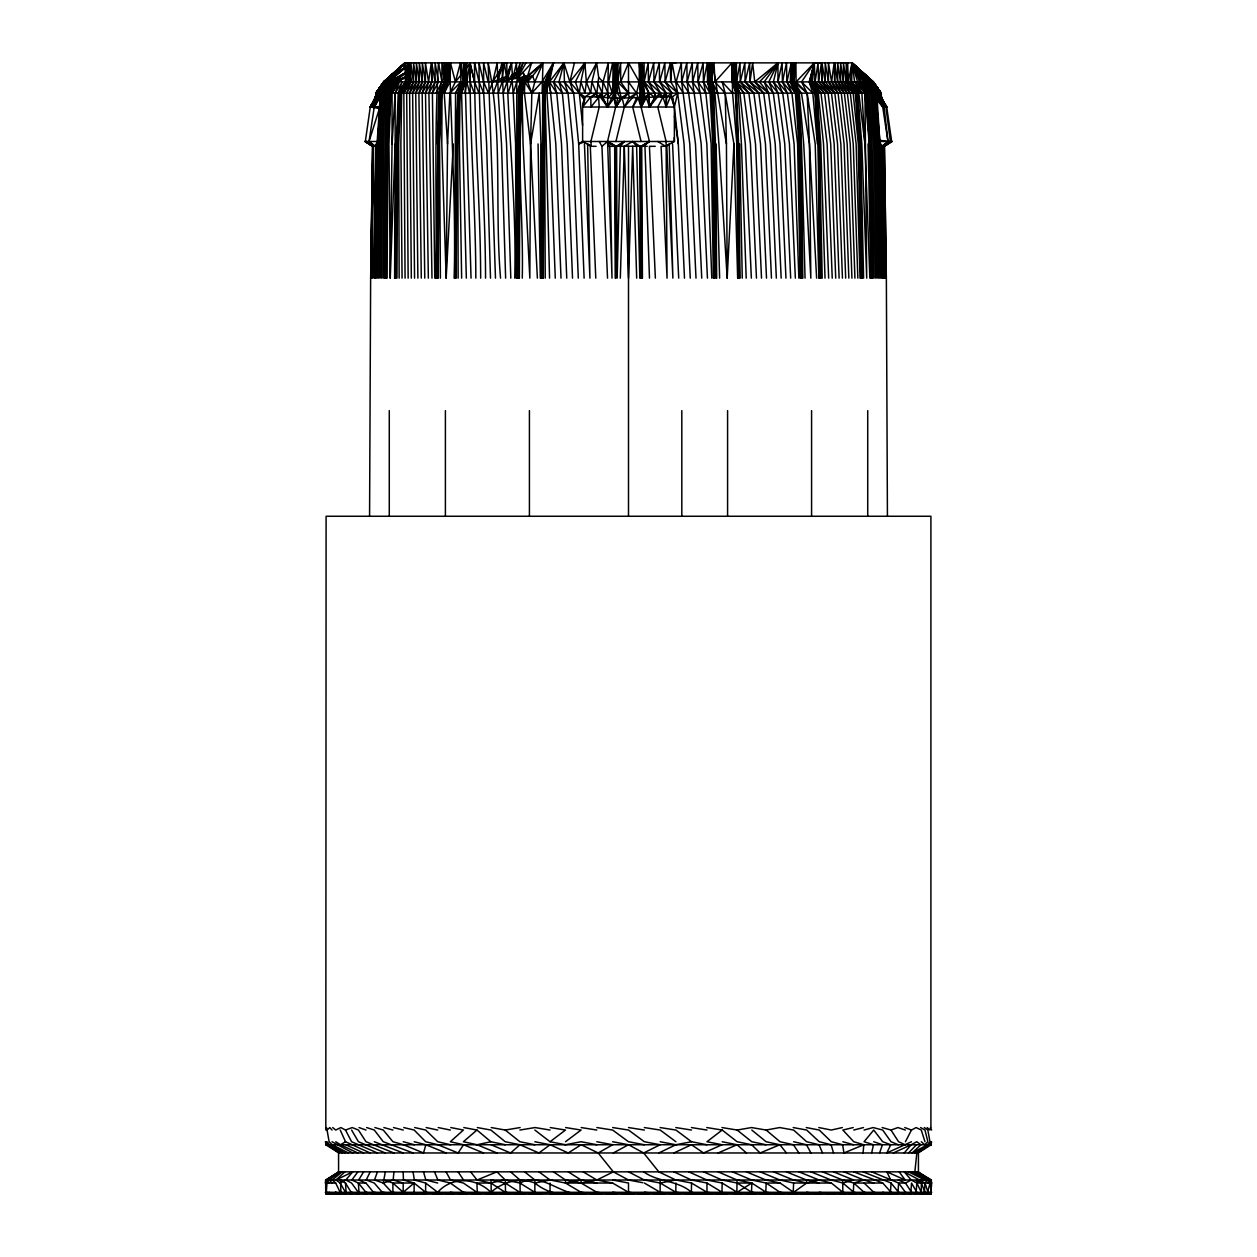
<?xml version="1.0" encoding="UTF-8"?>
<svg xmlns="http://www.w3.org/2000/svg" width="1257" height="1257" viewBox="0 0 1257 1257"><rect width="100%" height="100%" fill="white"/><g stroke="black" fill="none" stroke-linecap="round" stroke-linejoin="round"><path stroke-width="1.5" d="M369.574 516.266L370.642 278.143L372.606 146.173L365.85 141.491L373.455 146.315M389.277 516.266L389.277 410.63M408.148 278.143L406.687 93.144L410.772 81.894L409.326 62.866L408.698 81.894L403.827 93.144L405.068 278.143M436.415 278.143L437.845 143.942L439.746 93.144L444.601 81.894L444.601 62.85L445.591 81.894L440.311 93.144L438.269 143.942L437.263 278.143M445.402 516.266L445.402 410.63M447.539 143.942L444.208 93.144L447.806 81.894L447.759 62.866L447.366 81.894L442.024 93.144L441.788 143.942L446.172 278.143L447.539 143.942L449.88 93.144L455.411 81.894L460.392 62.866L460.91 81.894L455.553 93.144L454.673 278.143M480.661 278.143C480.52 206.321 474.329 134.64 474.549 62.85L479.027 81.878L483.678 93.128L486.616 143.942L490.497 278.143M495.478 278.143L488.156 62.85C503.036 133.179 494.551 206.792 500.537 278.143M516.988 278.143L516.753 81.894L520.288 62.85L516.69 72.545L516.706 76.677L517.413 78.468L520.477 79.175L524.813 76.096L527.626 75.954L542.977 62.866L542.113 93.144L544.784 81.894L553.457 62.866L549.435 81.894L555.814 143.942L560.999 278.143M510.798 278.143L506.555 143.942L503.146 93.144L507.027 81.878L518.513 72.922L523.116 62.85L517.413 78.468L522.048 78.028L519.832 93.144L517.57 278.143L518.481 93.144L522.645 77.588L512.62 78.861L511.583 62.85L506.32 76.488L502.234 81.878L498.196 93.128L501.496 143.942L505.628 278.143M529.417 516.266L529.417 410.63M540.919 278.143L540.966 143.942L539.237 93.144L530.564 143.942L529.826 278.143L523.053 143.942L521.891 81.894L527.626 75.954L531.632 62.85L517.413 78.468L524.248 76.488L523.038 72.293L524.813 76.096C514.569 142.607 523.776 211.003 522.268 278.143M541.531 278.143L541.578 143.942M542.144 278.143L542.694 93.144L544.784 81.894M542.757 278.143L542.788 143.942M543.275 278.143L543.904 93.144L545.349 81.894L553.457 62.866L542.003 81.894L531.837 93.144L530.564 143.942L537.383 278.143M628.5 516.266L628.5 146.315M617.423 1193.6L612.678 1194.15L612.63 1192.296L628.5 1194.15L628.5 1183.026L612.646 1180.009M681.813 516.266L681.813 410.63M612.63 1141.733L628.5 1144.75L643.678 1152.968L658.809 1171.838L675.873 1180.009L691.539 1183.026L691.35 1194.15L675.92 1192.296L660.192 1183.026L644.354 1180.009L628.5 1171.838M727.002 1193.537L721.927 1194.15L706.968 1192.296L706.968 1183.026L691.46 1180.009L673.846 1171.838M727.583 516.266L727.583 410.63M643.678 1171.838C658.401 1182.46 677.68 1180.072 691.539 1192.296C706.638 1196.475 721.754 1189.986 736.838 1194.15L737.026 1180.009L718.093 1171.838M811.582 516.266L811.582 410.63M873.772 1183.026L863.858 1180.009L853.802 1183.026L853.173 1194.15L842.866 1192.296L830.798 1194.15L819.297 1192.296L818.763 1194.15L806.695 1192.296L806.208 1194.15L793.623 1192.296L780.078 1183.026L765.984 1180.009L746.422 1171.838M869.86 278.143L864.942 143.942L858.798 93.144L850.266 81.894L857.604 93.144L861.831 143.942L866.717 278.143L864.942 93.144L857.62 81.894L851.963 62.866L405.037 62.866L383.715 81.894L375.89 93.144L375.576 98.156L370.532 107.018L376.189 97.81L380.07 96.616L387.894 81.878L405.147 67.689L405.32 62.866L406.482 81.894L399.647 93.144L396.913 143.942L394.887 278.143L396.379 143.942L398.202 93.144L402.35 81.894L395.122 93.144L392.058 143.942L390.267 278.143L395.169 143.942L395.122 93.144L399.38 81.894L392.058 93.144L392.058 143.942M867.723 516.266L867.723 410.63M887.426 516.266L886.358 278.143L884.362 146.173L891.134 141.491L884.237 146.189L881.283 146.315L879.821 141.491L877.197 100.151C875.563 84.753 859.851 75.043 851.963 62.866L848.302 81.894L855.326 93.144L859.097 143.942L861.265 278.143M921.334 1183.026L921.334 1192.296L916.824 1183.026L916.526 1180.009L921.334 1183.026L925.042 1192.296L927.1 1194.15L930.007 1183.026L927.619 1180.009L912.079 1171.838M924.225 1194.15L925.042 1183.026L904.239 1171.838L911.231 1180.009L916.824 1183.026L931.673 1183.026L930.824 1194.15L326.176 1194.15L325.642 1180.009L338.981 1171.838L327.307 1180.009L329.067 1183.026M930.903 1127.56L930.903 516.266L326.097 516.266L325.814 1130.043M381.515 278.143L381.892 143.942L383.731 93.128L390.079 81.878L405.21 72.875L395.531 81.894L388.083 93.144L386.166 143.942L384.799 278.143M383.086 278.143L383.369 143.942L385.082 93.144L391.304 81.878L405.21 72.875L394.038 81.894L386.543 93.144L384.941 143.942L384.328 278.143M435.833 278.143C436.996 206.368 434.011 134.2 438.489 62.85L441.945 81.894L438.724 93.144L437.279 143.942M518.748 278.143L518.984 143.942M519.345 278.143L520.398 93.144L521.891 81.894L542.977 62.866L534.822 81.894L531.837 93.144L524.876 81.894L532.591 75.954L542.977 62.866M378.64 278.143L379.221 143.942L381.28 93.128L388.932 81.878L405.147 67.689C387.266 75.42 377.791 90.441 370.532 107.018L375.592 97.905L375.89 93.144L383.746 81.894L405.037 62.866L405.32 81.894L399.38 93.144L396.646 143.942M380.023 278.143L380.51 143.942L382.458 93.128L388.932 81.878L405.21 72.875L392.624 81.878L385.082 93.144C372.842 88.87 376.943 100.717 370.532 107.018L376.566 97.543L376.801 93.144L384.092 81.894L405.084 62.866L404.597 64.028M387.14 278.143L387.753 143.942L390.644 93.144L397.793 81.894L405.257 76.976L395.531 81.894L389.309 93.144L386.622 143.942M394.619 278.143L395.169 143.942M454.201 278.143C455.945 206.258 451.326 134.609 449.692 62.866L447.806 81.894L442.024 93.144M514.742 278.143C516.627 206.227 508.441 134.483 506.744 62.85L501.936 62.85L503.146 93.144M527.626 75.954L527.641 81.894L531.837 93.144M376.142 278.143L376.943 143.942M377.336 278.143L378.027 143.942L379.457 108.463L381.28 93.128M396.961 278.143L397.731 143.942L400.48 93.144L407.252 81.894L873.238 81.894L881.094 93.144L881.424 98.156L886.468 107.018L880.434 97.543L880.199 93.144L872.908 81.894L851.963 62.866L850.518 81.894L858.798 93.144M455.144 278.143L455.977 143.942L457.752 93.144M455.631 278.143L456.448 143.942L458.208 93.144L463.032 81.894L463.44 62.866M456.134 278.143L456.935 143.942L458.679 93.144M616.103 93.144L615.851 62.866L613.982 98.156L607.555 107.018L602.15 97.26L602.182 93.144L602.999 81.894L608.325 62.85L607.555 107.018L600.359 97.103L584.505 96.616L579.32 93.128L569.877 81.878L563.937 62.866L549.435 81.894L556.757 93.144L561.502 143.942L566.75 278.143M437.703 278.143L438.693 143.942L440.736 93.144L446.141 81.894L446.911 62.866L446.958 81.894L441.584 93.144L439.573 143.942L440.39 278.143M438.159 278.143L439.133 143.942L441.16 93.144L446.549 81.894L446.502 62.866L445.591 81.894L439.746 93.144M727.175 278.143L718.925 143.942L714.887 93.144L712.216 81.894L712.358 62.866L726.436 143.942L727.175 278.143L733.947 143.942L725.163 93.144L722.178 81.894L732.58 93.144L736.838 143.942L738.252 278.143M372.292 278.143L373.47 146.315M485.548 278.143C485.391 206.305 479.2 134.64 479.027 62.85L483.568 81.878L488.454 93.128L492.791 81.878L497.191 62.85L498.196 93.128M596.415 97.009L598.678 77.384L596.619 62.85L586.359 81.878L585.008 93.128L580.844 81.878L584.898 62.866L569.877 81.878L573.663 93.128L578.676 143.942L584.112 278.143M371.569 278.143L372.952 146.236L370.736 278.143L372.559 146.173L365.85 141.491L372.952 146.236M376.362 143.942L375.042 278.143L375.906 145.545L377.179 141.491L379.457 108.463L370.281 107.018L365.331 141.491L372.543 146.315L365.064 141.491L377.179 141.491L378.027 143.942L380.07 96.616L374.256 107.018L369.039 141.491L375.12 146.315L375.906 145.545L374.02 278.143L375.717 146.315M395.452 278.143L396.913 143.942M395.735 278.143L397.479 143.942L400.182 93.144L407.252 81.894L383.794 81.894L402.114 65.93L391.414 76.567M444.208 93.144L449.912 81.894L450.462 62.866L455.411 81.894L465.153 69.858L465.231 62.866M385.066 278.143L386.889 143.942L389.749 93.144L396.709 81.894L405.257 76.976L398.233 81.894L390.88 93.144L388.947 143.942L390.267 278.143M385.49 278.143L387.093 143.942L390.016 93.144L397.149 81.894L405.257 76.976L398.013 81.894L390.644 93.144L398.233 81.894L392.058 93.144M385.71 278.143L387.313 143.942M385.946 278.143L387.533 143.942L390.424 93.144L397.589 81.894L405.257 76.976L397.401 81.894L390.016 93.144L385.082 93.144M471.045 278.143L464.807 70.266L464.399 81.894L460.046 93.144L459.402 143.942L461.649 278.143M555.264 278.143L550.142 143.942L546.921 93.144L547.596 81.894L553.457 62.866L545.931 81.894L544.501 93.144L545.224 278.143M399.145 278.143L398.689 143.942L400.716 93.144L407.771 81.894L401.674 93.144L400.873 143.942L402.067 278.143M520.162 143.942L521.891 81.894L519.267 93.144M881.88 99.46L886.468 107.018L881.424 98.172L881.11 93.144L873.254 81.894L851.963 62.866L851.68 81.894L861.878 93.144L864.942 143.942M371.428 254.872L371.051 278.143L371.444 256.821M372.7 177.331L371.946 223.856L372.7 187.026M546.921 93.144L547.109 81.894L553.457 62.866L546.512 81.894L544.501 93.144M402.743 66.024L405.037 62.866L383.888 81.894L376.283 93.144L376.032 97.952L370.281 107.018L375.576 98.093L375.906 93.144L383.762 81.894L405.037 62.866L402.963 66.024M460.659 75.514L460.91 62.866L463.032 81.894L455.553 93.144M522.645 80.071L524.2 78.83L524.248 76.488L520.492 81.894L517.051 93.144M475.822 278.143C475.696 206.494 469.568 134.97 470.102 63.384L474.549 81.894L478.933 93.128M602.15 1193.537L596.902 1194.15L581.08 1192.296L565.461 1183.026L565.54 1180.009L553.457 1171.838M628.5 81.894L636.513 93.144L641.07 107.018L645.108 97.952L642.248 81.894L644.087 62.85L644.165 81.894L649.052 93.144L641.07 107.018L640.269 98.187L641.117 62.866L643.223 98.14L641.07 107.018L649.445 141.491L643.254 146.189L607.76 146.315L607.555 141.491L617.674 98.156L672.495 96.616L677.68 93.128L672.086 62.866L675.905 62.85M739.43 278.143L738.016 143.942L736.021 93.144L732.69 81.894L733.208 62.866L733.24 81.894L737.733 93.144L734.355 81.894L734.795 62.866L734.811 81.894L739.949 93.144L745.322 143.942L751.356 278.143M802.327 278.143L800.552 143.942L797.849 93.144L793.057 81.894L793.481 62.866L793.513 81.894L799.248 93.144L803.71 143.942L810.828 278.143L809.461 143.942L807.12 93.144L801.589 81.894L814.3 62.866L821.889 62.85L825.205 81.878L834.821 93.128L840.839 143.942L845.678 278.143M793.513 81.894L793.921 62.866L793.968 81.894L799.248 93.144L793.057 81.894L792.978 62.866L792.13 81.894L797.362 93.144L800.065 143.942M583.138 1171.838L596.839 1180.009L612.63 1183.026L628.5 1192.296L644.322 1194.15L644.37 1192.296L660.098 1194.15L665.047 1193.569M740.012 278.143L738.597 143.942L736.586 93.144L733.24 81.894L733.774 62.866L733.805 81.894L737.733 93.144M733.805 81.894L734.324 62.866L734.355 81.894L738.22 93.144L741.41 143.942L746.202 278.143M402.743 65.788L405.037 62.866L383.794 81.894L376.032 93.144L375.953 97.999L376.283 93.144L384.092 81.894L377.1 91.73M617.376 93.144L617.721 62.866L616.747 93.144L615.883 81.894L617.046 62.866L617.376 93.144L620.471 97.999L615.93 107.018L613.982 98.156L600.359 97.103L602.182 93.144L597.436 81.878M620.314 278.143L624.305 146.315L632.695 141.491L639.782 146.173L640.504 278.143M464.352 62.866L463.927 81.894L458.208 93.144L463.487 81.894L463.896 62.866L464.399 81.894L459.638 93.144L457.831 143.942L458.129 278.143M470.589 1171.838L477.079 1180.009L496.876 1171.838L505.314 1180.009L519.848 1183.026L534.822 1192.296L534.916 1180.009L524.593 1171.838M931.248 1183.026L931.358 1180.009L918.019 1171.838L929.693 1180.009L931.248 1183.026L930.824 1194.15M325.704 1144.75L325.814 1141.733L327.37 1144.75L338.981 1152.968L325.704 1144.75L931.296 1144.75L931.186 1141.733L929.63 1144.75L918.019 1152.968L931.296 1144.75M457.422 143.942L459.151 93.144L463.927 81.894L459.638 93.144M615.883 81.894L614.83 98.187L615.93 107.018L622.136 97.905L628.5 93.144L628.5 62.866L639.279 81.894L640.976 98.187L641.526 93.144L639.279 62.866L639.279 81.894L636.513 93.144L624.305 107.018L615.93 141.491M525.457 1193.474L520.162 1194.15L519.974 1180.009L510.578 1171.838M890.349 141.491L885.934 107.018L880.497 97.575L880.701 93.144L873.254 81.894L851.963 62.866L854.65 81.894L861.878 93.144L850.518 81.894M399.38 93.144L406.482 81.894L407.252 62.866M596.619 62.85L591.89 81.878L596.447 93.144L596.855 97.025L602.182 93.144L602.637 97.292L607.555 107.018L613.966 93.144L615.239 62.866L615.474 93.144L616.087 98.187L617.674 98.156M505.314 1180.009L505.534 1194.15L510.908 1193.459M378.436 96.883L372.936 107.018L379.048 96.789L379.205 93.128L386.056 81.878L405.147 67.689C388.79 76.331 380.07 91.525 371.868 107.018L378.436 96.883L379.205 93.128L378.97 96.789L372.936 107.018L379.803 96.679L380.195 93.128L386.936 81.878M598.678 77.384L602.999 81.894L607.948 93.144L608.341 97.59L612.332 93.144L614.343 62.866L614.846 93.144M371.868 107.018L378.137 96.978L378.31 93.144L385.286 81.894L405.147 67.689M660.098 1194.15L660.161 1180.009M402.554 65.788L405.037 62.866L383.746 81.894L375.922 93.144L375.576 98.093L370.532 107.018L375.654 98.203L376.032 93.144L383.919 81.894L402.114 65.93L388.083 79.222M446.172 278.143L453.29 143.942M397.196 143.942L399.915 93.144L406.734 81.894L399.647 93.144M375.136 99.507L370.532 107.018L375.702 98.187L375.984 93.144L383.762 81.894L402.114 65.93L391.336 75.75M375.654 98.203L375.922 93.144L383.841 81.894L402.114 65.93L383.794 81.894L375.953 93.144L375.654 98.203L376.079 93.144M800.866 278.143L798.902 143.942L795.414 93.144L790.244 81.894L791.376 62.866L786.882 81.894L791.941 93.144L797.598 143.942L800.19 278.143M666.729 96.789L666.1 107.018L671.992 93.128L665.11 81.878L664.859 62.85L659.564 81.878L666.273 93.128L666.729 96.789L671.992 93.128L659.564 81.878L659.312 62.85L654.001 81.894L660.553 93.144L661.025 96.978L666.273 93.128L654.001 81.894L653.75 62.85L648.423 81.894L654.818 93.144L655.306 97.213L649.445 107.018L646.412 97.81M881.377 146.315L883.891 278.143L881.094 145.623L881.77 146.315L887.961 141.491L884.064 107.018L879.256 97.056L879.491 93.144L871.714 81.894L851.963 62.866L859.757 81.894L867.141 93.144L870.834 143.942L873.898 278.143M378.058 97.009L378.31 93.144L386.056 81.878M387.093 143.942L390.424 93.144L397.793 81.894M713.599 143.942L711.651 93.144L709.074 81.894L709.875 62.866L709.891 81.894L713.096 93.144L711.069 81.894L712.358 62.866M406.482 81.894L407.834 62.866L408.698 81.894L401.674 93.144M675.873 1193.003L675.795 1194.15L660.192 1192.296L644.37 1183.026M371.978 105.447L376.503 97.575L376.801 93.144L377.241 97.26L371.066 107.018L376.189 97.81L376.801 93.144M690.25 278.143L684.059 143.942L677.68 93.128L670.641 81.878L672.086 62.866M385.349 1171.838L383.228 1183.026L393.551 1194.15L397.133 1193.412M672.495 96.616L674.38 107.018L674.38 141.491L665.691 146.315L661.088 146.315L667.058 278.143L666.1 141.491L657.788 107.018L662.958 96.883L666.273 93.128L666.1 107.018L662.958 96.883M880.466 94.746L880.968 97.952L885.934 107.018L879.821 97.276L880.199 93.144L872.405 81.894L851.963 62.866L853.393 66.322M863.056 1152.968L863.81 1144.75L853.754 1141.733L842.834 1130.043L853.236 1127.56M691.413 1193.506L696.865 1193.49M377.414 1171.838L374.507 1180.009L383.228 1183.026L393.142 1180.009L393.944 1171.838M931.358 1180.009L325.642 1180.009L325.752 1192.296L327.826 1194.15L326.993 1192.296L329.9 1194.15L329.067 1192.296L332.775 1194.15L335.666 1192.296L340.977 1194.15L340.474 1180.009L345.471 1183.026L352.306 1194.15L345.471 1192.296L340.176 1183.026L335.965 1180.009L344.921 1171.838M832.228 278.143L827.153 143.942L821.01 93.144L812.399 81.894L814.3 62.866L796.09 81.894L807.12 93.144L815.212 143.942L818.841 278.143M816.61 278.143L809.461 143.942L801.447 93.144L793.968 81.894L795.901 62.866L796.09 81.894M596.117 146.315L591.309 146.315L582.62 141.491L582.62 107.018L585.369 96.663L590.711 93.128L591.89 81.878M916.84 1152.968L914.86 1171.838L929.693 1180.009L927.933 1183.026L924.728 1180.009L908.544 1171.838M881.927 99.492L886.468 107.018L881.424 98.156L878.297 96.789L878.69 93.144L870.944 81.878L851.963 62.866L860.291 81.894L868.901 93.144L873.631 143.942L876.977 278.143M640.253 93.144L639.687 98.187L641.07 107.018C650.073 93.112 637.409 77.918 642.233 62.866L642.248 81.894L649.052 93.144L654.834 97.26L649.445 107.018L649.083 97.575M875.485 278.143L872.059 143.942L867.691 93.144L859.757 81.894L868.901 93.144L861.469 81.894L851.963 62.866L870.064 81.878L878.69 93.144L878.046 96.789L884.064 107.018L878.942 97.009L879.491 93.144L870.944 81.878M549.56 278.143L545.019 93.144L546.512 81.894M326.176 1194.15L326.993 1183.026L326.066 1180.009L338.573 1171.838L918.427 1171.838L918.427 1152.968L338.573 1152.968L338.573 1171.838M580.844 81.878L579.32 93.128L582.557 125.197M502.234 78.123L504.356 62.866L492.791 81.878L506.32 76.488L504.356 62.866M378.703 96.789L379.205 93.128M721.927 1194.15L722.178 1183.026L706.89 1180.009L688.773 1171.838M615.93 107.018L621.241 97.952L617.721 81.894L620.597 62.866L620.722 81.894L628.5 93.144L629.238 97.763L624.305 107.018L622.136 97.905M465.043 93.144L469.851 62.85M828.662 278.143L823.539 143.942L818.26 93.144L811.189 81.894L814.3 62.866L815.055 81.894L824.592 93.144L830.704 143.942L835.716 278.143M518.481 93.144L520.477 79.175L516.753 81.894L513.186 93.144L515.59 143.942L516.203 278.143M543.904 93.144L545.931 81.894M825.016 278.143L820.758 143.942L817.034 93.144L810.859 81.894L814.3 62.866L809.194 81.894L812.792 93.144L817.411 143.942M543.291 93.144L545.349 81.894L542.694 93.144M545.019 93.144L547.109 81.894M722.178 1183.026L737.152 1192.296L751.466 1194.15L751.812 1183.026L737.026 1180.009M870.064 81.878L877.795 93.128L877.103 96.663L882.744 107.018L887.961 141.491L879.743 140.281L875.72 93.128L851.963 62.866L873.254 81.894L881.078 93.144L881.424 97.999L886.468 107.018L881.22 98.14L880.921 93.144L873.159 81.894L851.963 62.866L870.457 93.144L875.108 143.942L878.36 278.143M822.204 278.143L819.501 143.942L816.673 93.144L810.451 81.894L814.3 62.866L809.618 81.894L815.416 93.144L818.307 143.942L820.161 278.143M703.543 1171.838L722.084 1180.009L737.152 1183.026L751.812 1192.296L765.749 1194.15L766.142 1183.026L751.686 1180.009L732.391 1171.838M881.958 278.143L878.973 143.942L879.743 140.281M524.2 78.83L524.813 76.096M871.651 1152.968L873.474 1144.75L864.062 1141.733L873.725 1130.043L882.713 1141.733L890.726 1144.75L886.829 1152.968L911.482 1141.733M493.294 93.128L497.489 81.878L501.936 62.85M814.3 62.866L810.042 81.894L815.416 93.144L881.047 93.144L881.346 98.203L880.921 93.144L873.081 81.894L851.963 62.866L871.918 93.144L876.49 143.942L879.664 278.143M737.152 1183.026L751.812 1183.026L766.142 1192.296L779.654 1194.15L780.078 1192.296L766.142 1183.026L780.078 1183.026M432.408 93.144L435.095 81.878L435.095 62.85L438.489 81.894L432.408 93.144L434.781 278.143M569.877 81.878L574.418 62.866M790.669 278.143L784.761 143.942L778.052 93.128L773.432 81.878L777.957 62.85L754.766 81.878L763.69 93.128L770.384 143.942L776.339 278.143M497.489 81.878L506.508 77.934L511.583 62.85L507.027 81.878L511.819 74.886L516.69 72.545L516.47 62.85L513.987 73.55L518.513 72.922M930.887 1144.75L931.61 1141.733M326.066 1180.009L325.327 1183.026L335.666 1183.026L340.176 1192.296L346.256 1194.15L345.471 1183.026M521.891 80.715L522.645 77.588M780.078 1192.296L793.151 1194.15L793.623 1183.026L779.921 1180.009L760.124 1171.838M516.69 72.545L513.642 74.949L508.142 93.144M428.92 93.144L431.795 81.878L431.795 62.85L435.095 81.878L428.92 93.144L431.984 278.143M572.516 278.143L567.206 143.942L562.366 93.144L558.988 81.894L563.937 62.866L564.424 81.878L568.007 93.128L572.941 143.942L578.299 278.143M425.51 93.128L428.558 81.878L431.324 62.85L431.795 81.878L425.51 93.128L428.338 278.143M422.179 93.128L425.416 81.878L425.416 62.85L428.558 81.878L422.179 93.128L424.772 278.143M511.583 62.85L506.728 79.694L502.234 81.878M466.331 278.143L461.586 93.144L464.854 81.894L464.807 70.266M414.166 1141.733L425.887 1144.75L423.499 1152.968L403.481 1144.75L392.938 1141.733L383.275 1130.043L374.885 1127.56M521.561 93.144L524.876 81.894L524.42 93.144L530.564 143.942M592.424 96.789L596.447 93.144L590.853 96.789L582.62 107.018L584.505 96.616L582.62 107.018L674.38 107.018L677.68 93.128L665.11 81.878L670.39 62.85L670.641 81.878M418.911 93.128L422.336 81.878L422.336 62.85L425.416 81.878L418.911 93.128L421.284 278.143M498.039 79.788L501.967 66.904M379.048 96.789L380.195 93.128L387.894 81.878M379.457 108.463L369.039 141.491L375.23 146.315M415.737 93.128L419.319 81.878L419.335 62.85L422.336 81.878L415.737 93.128L417.89 278.143M838.639 1193.537L842.269 1194.15L842.866 1192.296L842.646 1180.009L822.502 1171.838M461.586 93.144L465.263 81.894L466.661 62.85L466.756 81.894L469.631 93.144M412.642 93.128L416.397 81.878L416.397 62.85L419.319 81.878L412.642 93.128L414.559 278.143M409.625 93.144L413.553 81.894L413.553 62.85L416.397 81.878L409.625 93.144L411.322 278.143M879.586 1152.968L882.445 1144.75L873.725 1141.733M866.921 81.878L874.542 93.128L878.973 143.942L879.821 141.491L891.936 141.491L884.457 146.315L886.264 278.143M833.501 1171.838L853.566 1180.009L842.866 1183.026L853.802 1192.296L863.449 1194.15L864.109 1192.296L853.802 1183.026L842.646 1180.009M864.109 1192.296L873.081 1194.15L873.772 1192.296L864.109 1183.026M873.772 1192.296L882.053 1194.15L882.76 1192.296L890.317 1194.15L893.648 1193.412M890.317 1194.15L891.056 1183.026L863.056 1171.838M520.492 81.894L522.048 78.028M620.722 81.894L628.5 62.866M871.651 1171.838L898.629 1183.026L905.464 1192.296L904.694 1194.15L898.629 1192.296L891.056 1183.026M641.07 141.491L632.695 107.018L636.529 97.999M460.046 93.144L464.854 81.894M930.007 1183.026L931.248 1192.296L930.416 1194.15L930.007 1192.296L929.174 1194.15L927.933 1192.296L925.042 1183.026M931.248 1192.296L930.416 1194.15L931.673 1192.296L325.327 1192.296L326.584 1194.15L325.752 1192.296M664.576 96.789L666.273 93.128M785.955 278.143L780.031 143.942L773.322 93.128L768.844 81.878L777.957 62.85L777.957 81.878L782.734 93.144L789.459 143.942L795.351 278.143M878.973 143.942L879.931 141.931M370.171 1171.838L366.227 1180.009L374.24 1183.026L383.919 1194.15L387.706 1193.364M441.16 93.144L446.958 81.894L447.335 62.866L447.366 81.894L441.584 93.144M440.311 93.144L446.141 81.894M440.736 93.144L446.549 81.894M905.401 1141.733L911.482 1130.043L916.102 1127.56L921.271 1130.043L924.979 1141.733M438.724 93.144L444.601 81.894L442.7 62.866M388.083 93.144L394.038 81.894M435.99 93.144L441.945 81.894L441.945 62.85L444.601 81.894M379.803 96.679L374.256 107.018L379.583 107.583L378.027 143.942L377.069 141.758M386.543 93.144L392.624 81.878M556.757 93.144L553.551 81.894L563.937 62.866M517.413 78.468L525.96 62.85M380.07 96.616L374.256 107.018L379.755 106.421M376.566 97.543L371.066 107.018L377.304 97.213L378.31 93.144L377.509 97.103L371.066 107.018L376.456 97.59L376.283 93.144M375.592 97.905L370.281 107.018L375.576 97.999M390.016 93.144L400.182 93.144L407.535 81.894L400.48 93.144M400.182 93.144L406.687 93.144L413.553 81.894L410.772 62.85L410.772 81.894L403.827 93.144M363.65 1171.838L358.654 1180.009L365.944 1183.026L374.947 1194.15L378.263 1193.412M632.695 107.018L638.179 98.093M371.066 107.018L374.13 102.147M399.915 93.144L406.985 81.894M398.202 93.144L405.32 81.894M397.401 81.894L390.22 93.144L397.589 81.894M389.749 93.144L397.149 81.894M389.309 93.144L396.709 81.894M483.536 1152.968L463.582 1144.75L458.082 1152.968L437.939 1144.75L425.683 1141.733L414.166 1130.043L403.764 1127.56M383.731 93.128L391.304 81.878M382.458 93.128L390.079 81.878M385.286 81.894L377.509 93.144L377.241 97.26L377.509 93.144L384.595 81.894L405.084 62.866L402.586 65.568M771.452 278.143L765.466 143.942L758.804 93.128L749.973 81.878L752.644 62.866L754.766 81.878L768.53 93.128L764.193 81.878L777.957 62.85L759.511 81.878L768.53 93.128L775.223 143.942L781.163 278.143M357.836 1171.838L351.834 1180.009L358.371 1183.026L365.944 1183.026M377.32 91.73L382.521 84.706M465.153 69.858L470.479 62.866M377.854 91.73L379.975 88.917M602.182 93.144L590.9 107.018L590.853 96.789M645.108 97.952L649.052 93.144L649.445 107.018L660.553 93.144L648.423 81.894L648.219 62.85L644.165 81.894L654.818 93.144L654.834 97.26M624.305 141.491L620.377 146.236L617.156 278.143L616.606 146.173L624.305 141.491L617.234 146.173M527.641 81.894L532.591 75.954L534.822 81.894M904.239 1152.968L911.184 1144.75L916.777 1141.733L920.972 1144.75L912.079 1152.968L927.572 1144.75L929.944 1141.733L927.87 1130.043L924.288 1127.56M340.176 1183.026L345.769 1180.009L352.761 1171.838L335.965 1180.009M624.462 97.747L628.5 93.144L617.721 81.894M726.436 143.942L725.163 93.144L714.997 81.894L731.967 62.866L732.58 93.144M391.995 76.567L405.037 62.866M908.544 1152.968L916.479 1144.75M449.88 93.144L460.91 81.894M672.024 96.648L674.38 107.018L678.324 143.942L684.484 278.143M348.456 1152.968L332.319 1144.75L329.13 1141.733L327.056 1130.043L329.821 1127.56L332.021 1130.043M642.798 1182.727L628.5 1180.009L613.322 1171.838L598.191 1152.968L581.127 1144.75L568.227 1152.968L550.126 1144.75L538.907 1152.968L519.989 1144.75L510.578 1152.968L491.031 1144.75M383.762 81.894L402.114 65.93M505.345 1144.75L490.89 1141.733L476.953 1130.043L463.409 1141.733L477.11 1144.75L496.876 1152.968M607.524 278.143L601.946 146.315L607.555 141.491L615.961 146.173M513.202 76.646L516.69 73.66L513.642 74.949L511.835 77.274L513.186 93.144M407.252 1193.537L403.827 1194.15L403.198 1192.296L414.134 1183.026L425.636 1192.296L438.237 1194.15L441.977 1193.569M527.626 79.097L524.31 81.894L527.61 76.818L532.591 75.954M342.14 1171.838L332.272 1180.009L335.666 1183.026M602.637 97.292L607.948 93.144M655.306 97.213L660.553 93.144L660.585 97.009M786.411 1152.968L779.89 1144.75L760.124 1152.968L751.655 1144.75L737.121 1141.733L722.162 1130.043L706.953 1141.733L722.068 1144.75L703.543 1152.968L691.46 1144.75L673.846 1152.968M340.16 1171.838L329.381 1180.009L331.958 1183.026M534.838 1130.043L550.047 1141.733L565.477 1130.043L550.236 1127.56M565.477 1141.733L581.08 1130.043L565.634 1127.56M921.035 1180.009L916.824 1183.026L916.023 1194.15L911.529 1192.296L905.464 1183.026L898.346 1180.009M793.623 1192.296L806.695 1183.026L819.093 1180.009L831.364 1183.026L842.866 1192.296M665.691 146.315L669.227 143.942L672.888 278.143L666.776 145.545L665.613 146.315L657.788 141.491M891.134 141.491L884.268 146.173L891.936 141.491M582.729 141.193L578.676 143.942L584.458 141.931M621.241 97.952L628.5 93.144M642.343 146.173L649.445 141.491L641.07 146.173L641.793 278.143M438.237 1194.15L437.703 1192.296C451.844 1176.222 476.277 1177.636 490.858 1192.296C502.957 1181.8 519.502 1177.118 534.822 1183.026C545.161 1191.337 558.155 1195.878 571.416 1193.459M881.77 146.315L889.28 141.491M629.238 97.763L636.513 93.144M737.152 1192.296L751.812 1183.026M649.445 141.491L641.714 146.173L642.437 278.143M335.729 1141.733L340.521 1144.75L345.518 1141.733L370.171 1152.968M598.191 1152.968L612.646 1144.75L596.824 1141.733M914.86 1152.968L929.63 1144.75M613.322 1152.968L628.5 1144.75M512.62 78.861L516.706 76.677M911.231 1180.009L905.464 1183.026L898.629 1183.026L897.875 1194.15L891.056 1192.296L882.76 1183.026L853.817 1171.838M643.678 1152.968L660.145 1144.75L644.37 1141.733L628.5 1130.043L612.678 1127.56M613.322 1171.838L596.839 1180.009L581.08 1183.026L565.54 1180.009M658.809 1152.968L675.873 1144.75L691.523 1141.733L706.874 1144.75M893.35 1152.968L911.184 1144.75M718.093 1152.968L737.011 1144.75L746.422 1152.968M863.81 1144.75L843.95 1152.968L842.614 1144.75L831.317 1141.733L819.25 1130.043L806.24 1127.56M925.042 1192.296L920.517 1194.15L916.824 1192.296L911.529 1183.026L910.744 1194.15L905.464 1192.296M332.712 1127.56L335.713 1130.043L340.898 1127.56L345.518 1130.043L352.243 1127.56L358.434 1130.043L366.007 1141.733L393.944 1152.968M882.115 1127.56L890.993 1130.043L897.938 1127.56L905.401 1130.043M864.062 1130.043L873.144 1127.56L882.713 1130.043L890.993 1141.733L898.299 1144.75M503.711 1180.009L490.858 1183.026L476.922 1183.026L477.33 1194.15L481.195 1193.616M853.754 1130.043L863.512 1127.56M842.331 1127.56L831.317 1130.043L818.81 1127.56M477.11 1144.75L490.89 1141.733M882.053 1194.15L885.651 1193.412M519.848 1183.026C544.344 1170.927 562.46 1198.927 586.595 1193.506M863.449 1194.15L867.173 1193.412M534.822 1183.026L550.11 1180.009L565.461 1183.026L612.63 1183.026M565.461 1183.026L581.127 1180.009L596.808 1183.026M660.192 1183.026L675.873 1180.009M873.081 1194.15L876.867 1193.427M721.942 1127.56L737.121 1130.043L751.497 1127.56L766.11 1130.043L779.701 1127.56L793.591 1130.043L806.664 1141.733L819.061 1144.75L822.502 1152.968M383.495 1180.009L392.891 1183.026L403.198 1192.296L414.716 1194.15L425.636 1192.296L425.636 1183.026L414.354 1180.009L413.05 1171.838M853.173 1194.15L856.488 1193.584M491.22 1127.56L505.22 1130.043L520.131 1127.56M519.879 1130.043L535.058 1127.56L550.047 1130.043M842.269 1194.15L846.118 1193.537M454.327 1193.631L450.792 1194.15L450.305 1192.296L463.833 1194.15L467.195 1193.616M818.763 1194.15L822.518 1193.6M806.208 1194.15L811.503 1193.396M793.151 1194.15L797.896 1193.506M446.046 1171.838L450.493 1180.009L463.377 1183.026L476.922 1192.296L491.251 1194.15L496.468 1193.459M779.654 1194.15L784.887 1193.459M765.749 1194.15L771.122 1193.459M751.466 1194.15L756.683 1193.49M550.032 1183.026L550.032 1192.296L535.073 1194.15L519.848 1192.296L505.188 1183.026L491.016 1180.009L491.251 1194.15M736.838 1194.15L742.463 1193.459M555.955 1193.459L550.252 1194.15L550.032 1192.296M628.5 1194.15L634.204 1193.459M644.322 1194.15L649.618 1193.537M680.508 1193.6L675.795 1194.15L675.92 1183.026M891.669 141.491L886.719 107.018L882.744 107.018L876.93 96.616L878.297 96.789M616.087 98.187L613.982 98.156M406.687 93.144L815.416 93.144L809.194 81.894M866.984 93.144L857.62 81.894L867.141 93.144M582.62 141.491L674.38 141.491L674.271 137.61M655.258 146.315L649.429 146.315L655.368 278.143M414.134 1192.296L414.134 1183.026L392.891 1183.026L392.891 1192.296L403.827 1194.15M793.623 1183.026L831.364 1183.026M853.802 1183.026L882.76 1183.026M881.424 97.999L886.719 107.018L881.298 98.187L880.968 93.144L872.405 81.894M886.468 107.018L881.346 98.203L880.968 93.144L873.238 81.894L881.078 93.144L881.408 98.187L881.016 93.144L873.238 81.894L851.963 62.866L873.269 93.128L877.779 143.942L880.858 278.143M873.112 81.894L881.016 93.144L881.408 98.187L881.016 93.144L873.081 81.894L880.701 93.144L880.968 97.952M851.932 278.143L847.187 143.942L841.263 93.128L834.664 81.878L834.947 62.866M643.254 146.189L647.214 146.315M568.227 1171.838L581.127 1180.009L581.08 1183.026L596.808 1192.296L612.678 1194.15M520.162 1194.15L505.188 1192.296L490.858 1183.026L477.079 1180.009M490.858 1192.296L505.534 1194.15M434.498 1171.838L437.907 1180.009L450.305 1183.026L463.377 1192.296L477.33 1194.15M450.792 1194.15L437.703 1192.296L425.636 1183.026M421.676 1193.459L426.202 1194.15M660.114 1127.56L675.92 1130.043L691.523 1141.733M644.322 1127.56L660.176 1130.043L675.92 1141.733M628.5 1127.56L644.37 1130.043M675.81 1127.56L691.523 1130.043M596.886 1127.56L612.63 1130.043L628.5 1141.733L644.354 1144.75M581.19 1127.56L596.824 1130.043M691.366 1127.56L706.953 1130.043M706.764 1127.56L722.162 1130.043M878.942 97.009L878.69 93.144L879.004 97.025L884.064 107.018M383.228 1192.296L393.551 1194.15M477.299 1127.56L490.89 1130.043L505.22 1141.733L519.989 1144.75M793.198 1127.56L806.664 1130.043L819.25 1141.733L831.113 1144.75L833.501 1152.968M463.802 1127.56L476.953 1130.043M660.176 1141.733L675.873 1144.75M596.855 1144.75L581.08 1141.733L565.54 1144.75L550.047 1141.733M374.24 1192.296L383.919 1194.15M450.76 1127.56L463.409 1130.043L450.336 1141.733L463.582 1144.75M534.838 1141.733L550.126 1144.75M534.932 1144.75L519.879 1141.733L505.22 1130.043M722.162 1141.733L737.011 1144.75M438.19 1127.56L450.336 1130.043M351.536 1192.296L359.125 1194.15L358.371 1183.026L365.944 1192.296L374.947 1194.15M765.969 1144.75L751.78 1141.733L737.121 1130.043M426.154 1127.56L437.75 1130.043M779.89 1144.75L766.11 1141.733L751.78 1130.043M414.669 1127.56L425.683 1130.043L437.75 1141.733L450.525 1144.75M793.591 1141.733L806.475 1144.75L810.954 1152.968M786.411 1171.838L806.507 1180.009L819.297 1183.026M393.488 1127.56L403.246 1130.043M437.703 1183.026L425.856 1180.009L423.499 1171.838M842.159 1182.837L831.144 1180.009L810.954 1171.838M403.246 1141.733L414.386 1144.75M383.856 1127.56L392.938 1130.043M842.834 1141.733L853.519 1144.75M414.134 1183.026L403.434 1180.009L403.183 1171.838M393.142 1180.009L403.198 1183.026L403.198 1192.296M366.62 1127.56L374.287 1130.043L383.275 1141.733L413.05 1152.968M374.287 1141.733L403.183 1152.968M359.062 1127.56L366.007 1130.043M904.757 1127.56L911.482 1130.043M798.918 1171.838L819.093 1180.009M425.887 1144.75L446.046 1152.968M773.464 1171.838L793.45 1180.009L806.695 1183.026L806.507 1180.009M843.95 1171.838L863.858 1180.009M385.349 1152.968L358.434 1141.733L351.599 1130.043M377.414 1152.968L351.599 1141.733L345.518 1130.043M345.816 1144.75L363.65 1152.968M905.119 1144.75L898.566 1141.733L890.993 1130.043M340.521 1144.75L357.836 1152.968M352.761 1152.968L332.021 1141.733M345.769 1180.009L351.536 1183.026L358.371 1192.296L366.683 1194.15L365.944 1192.296M344.921 1152.968L329.428 1144.75L327.056 1141.733M327.37 1144.75L342.14 1152.968M920.595 1127.56L924.979 1130.043L927.87 1141.733L924.681 1144.75L921.271 1141.733M918.396 1172.75L930.934 1180.009L931.673 1183.026M691.539 1183.026L706.968 1192.296M706.968 1183.026L722.178 1192.296M365.064 141.491L372.559 146.173M598.615 97.056L599.212 107.018L590.9 141.491L591.309 146.315L587.632 143.942L589.926 278.143L584.442 143.942M366.651 141.491L372.088 145.356M591.309 146.315L590.287 145.623L595.771 278.143M365.85 141.491L372.685 146.173M614.107 146.173L607.555 141.491L609.786 146.315L612.002 278.143L607.76 146.315M538.907 1171.838L550.11 1180.009M763.69 93.128L749.973 81.878L749.691 62.85L745.134 81.894L753.854 93.144L760.516 143.942L766.503 278.143M758.804 93.128L745.134 81.894L744.851 62.85L740.247 81.894L748.858 93.144L755.504 143.942L761.506 278.143M753.854 93.144L740.247 81.894L740.027 62.85L736.492 81.894L743.814 93.144L750.445 143.942L756.463 278.143M766.11 1130.043L780.047 1141.733L793.418 1144.75L798.918 1152.968M793.968 81.894L807.12 93.144M828.08 93.144L815.055 81.894L818.103 62.85L818.511 81.894L828.08 93.144L834.161 143.942L839.11 278.143M831.49 93.128L818.511 81.894L821.465 62.85L821.889 81.878L831.49 93.128L837.539 143.942L842.441 278.143M927.179 1127.56L929.944 1130.043L930.494 1127.56L931.61 1130.043M748.858 93.144L736.492 81.894L736.413 62.85L734.811 81.894L743.814 93.144M812.399 81.894L824.592 93.144M801.589 81.894L812.792 93.144M854.65 81.894L864.942 93.144L869.247 143.942L871.29 278.143M851.963 62.866L877.795 93.128M811.189 81.894L821.01 93.144M860.841 278.143L858.295 143.942L853.173 93.144L843.447 81.894L840.603 62.85L840.603 81.878L847.375 93.144L853.236 143.942L857.855 278.143M860.039 278.143L856.127 143.942L850.313 93.144L840.603 81.878L837.665 62.85L837.665 81.878L844.358 93.128L850.251 143.942L854.933 278.143M847.375 93.144L837.665 81.878L834.664 62.85M844.358 93.128L834.664 81.878L834.161 62.85L831.584 81.878L838.073 93.128L844.06 143.942L848.852 278.143M841.263 93.128L831.584 81.878L828.442 62.85L828.442 81.878L834.821 93.128L821.889 81.878L821.889 62.85M838.073 93.128L828.442 81.878L825.205 62.85L825.205 81.878M791.941 93.144L782.451 81.894L782.121 62.85L777.957 81.878L787.369 93.144L794.094 143.942L798.871 278.143M632.695 141.491L636.623 146.236L639.844 278.143M773.432 81.878L782.734 93.144M564.424 81.878L573.663 93.128M768.844 81.878L778.052 93.128M866.78 93.144L857.62 81.894L866.576 93.144L869.907 143.942L871.934 278.143M764.193 81.878L773.322 93.128M855.326 93.144L846.228 81.894L843.447 62.85L843.447 81.894L850.313 93.144M558.988 81.894L568.007 93.128M861.469 81.894L870.457 93.144M862.962 81.894L871.918 93.144M864.376 81.878L873.269 93.128M865.696 81.878L874.542 93.128M553.551 81.894L562.366 93.144M868.068 81.878L876.805 93.128L869.106 81.878M795.414 93.144L786.882 81.894L786.505 62.866L782.451 81.894L787.369 93.144M584.631 100.151L579.32 93.128L575.36 81.878L584.898 62.866L586.359 81.878L590.711 93.128M871.714 81.894L880.199 93.144L880.497 97.575M899.164 1171.838L905.166 1180.009L886.829 1171.838L890.773 1180.009M713.379 278.143L711.148 143.942L705.837 93.144L698.012 81.894L697.745 62.85L692.576 81.878L701.186 143.942L707.44 278.143M861.831 278.143L859.804 143.942L856.803 93.144L848.302 81.894L846.228 62.85L846.228 81.894L853.173 93.144M711.776 278.143L706.843 143.942L700.243 93.144L692.576 81.878L692.308 62.85L687.123 81.878L695.498 143.942L701.736 278.143M862.365 278.143L860.354 143.942L857.085 93.144L849.465 81.894L856.803 93.144M857.353 93.144L850.015 81.894L857.353 93.144L860.621 143.942L863.59 278.143M458.082 1171.838L463.55 1180.009M694.618 93.144L687.123 81.878L686.856 62.85L681.64 81.878L689.794 143.942L696.001 278.143M810.859 81.894L818.26 93.144M849.748 81.894L857.085 93.144M688.993 93.128L681.64 81.878L681.388 62.85L676.156 81.878L683.337 93.128M882.807 102.116L885.934 107.018L881.047 97.999L880.89 93.144M874.432 85.099L877.465 89.923M879.256 97.056L885.132 107.018M816.673 93.144L810.042 81.894L816.264 93.144L819.155 143.942L820.947 278.143M714.29 93.144L711.069 81.894L711.006 62.866L709.891 81.894L712.499 93.144L714.212 143.942L714.243 278.143L712.75 143.942L710.079 93.144L703.433 81.894L703.166 62.85L698.012 81.894L700.243 93.144M810.451 81.894L817.034 93.144M790.244 81.894L796.687 93.144L799.578 143.942L801.369 278.143L800.552 143.942M599.212 141.491L601.946 146.315M797.362 93.144L791.486 81.894L791.376 62.866M793.057 81.894L798.792 93.144L801.495 143.942L805.046 278.143M797.849 93.144L792.13 81.894L792.099 62.866L791.486 81.894L796.687 93.144M734.355 81.894L739.949 93.144M712.216 81.894L717.763 93.144M878.046 96.789L882.744 107.018L877.197 100.151L875.72 93.128M340.223 1130.043L345.518 1141.733M335.666 1192.296L336.467 1194.15M474.25 93.144L470.118 81.894L469.647 63.981M711.651 93.144L707.55 81.894L707.345 62.85L703.433 81.894L705.837 93.144M733.24 81.894L737.168 93.144M736.586 93.144L732.69 81.894L732.658 62.866L732.124 81.894L736.021 93.144M711.069 81.894L714.887 93.144M612.332 93.144L608.577 81.894L612.646 62.85L613.966 93.144M671.018 96.679L674.38 107.018M414.386 1193.082L414.716 1194.15M547.596 81.894L551.163 93.144M712.499 93.144L709.074 81.894L709.011 62.866L707.55 81.894L710.079 93.144M463.377 1192.296L463.833 1194.15M488.156 81.878L483.568 62.85L483.678 93.128M470.102 63.384L474.549 81.894M325.39 1141.733L326.113 1144.75M326.506 1127.56L327.056 1130.043M643.223 98.14L640.504 81.894M641.117 62.866L641.117 81.894L642.688 93.144M674.459 115.927L678.324 143.942M408.698 62.85L410.772 81.894M641.117 81.894L642.233 98.187L641.07 107.018L641.526 93.144M565.461 1192.296L565.634 1194.15M879.491 93.144L879.759 97.26L885.934 107.018L879.491 97.103L879.491 93.144L879.821 97.276M581.08 1192.296L581.205 1194.15M881.298 98.187L881.016 93.144L881.031 97.983M866.12 93.144L869.467 143.942L871.51 278.143M866.576 93.144L869.467 143.942M815.84 93.144L818.731 143.942L820.585 278.143M814.976 93.144L817.867 143.942M798.321 93.144L801.023 143.942L802.799 278.143M714.007 62.866L714.997 81.894M596.808 1192.296L596.902 1194.15M672.558 143.942L678.701 278.143M735.439 93.144L737.435 143.942L738.833 278.143M713.693 93.144L715.422 143.942L716.694 278.143M644.951 146.236L649.476 278.143M847.674 62.866L848.302 81.894L856.111 93.144L859.521 143.942L861.548 278.143M636.686 278.143L632.695 146.315L628.5 278.143L624.305 146.315M733.947 143.942L737.655 278.143M716.019 143.942L719.617 278.143M868.053 143.942L871.054 278.143M880.057 143.942L882.98 278.143L880.623 143.942M882.838 146.315L885.431 278.143M881.283 146.315L883.891 278.143M739.65 143.942L742.259 278.143M870.268 143.942L872.672 278.143M538.075 143.942L540.306 278.143M869.687 143.942L871.729 278.143M860.087 143.942L862.113 278.143M884.315 171.455L884.865 223.825M463.362 72.105L463.487 81.894M716.081 278.143L714.824 143.942L714.856 278.143M818.307 143.942L819.297 278.143M640.426 146.173L641.149 278.143M615.851 278.143L615.317 146.173L607.555 141.491L614.673 146.173L615.207 278.143M375.953 93.144L375.592 98.187L375.984 93.144M374.806 99.664L370.532 107.018L374.837 99.664"/></g></svg>
